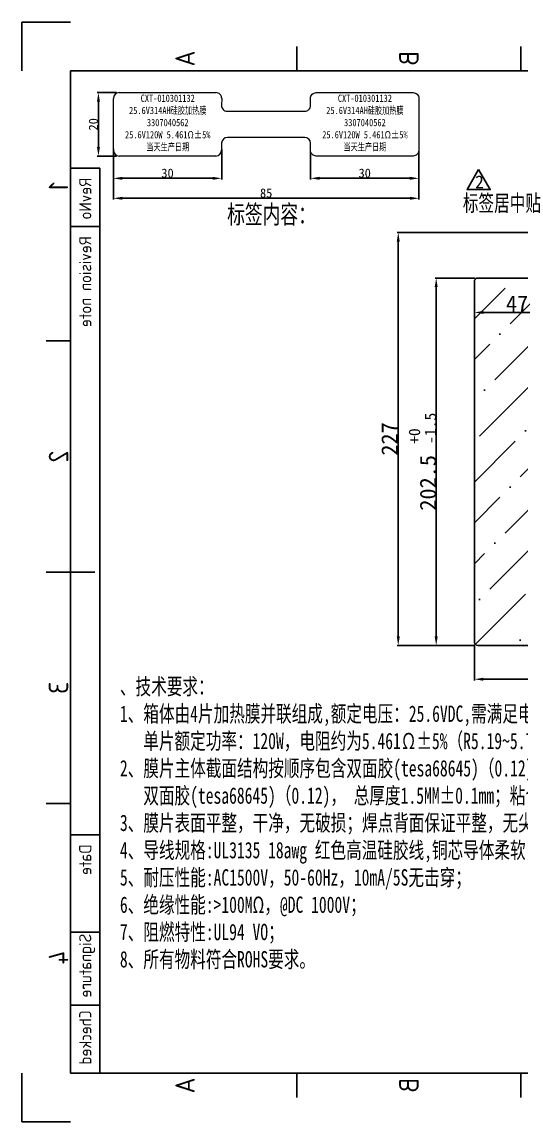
# Model space of a CAD drawing. Header units: millimetres. Extents: x -1327 to 8145, y -2943 to 1353.
# Drawn here: x 2429 to 2703, y -2418 to -1814 of the extents above; entities that cross this region are included whole.
import ezdxf
from ezdxf.enums import TextEntityAlignment as Align

# ---------------------------------------------------------------- set-up
doc = ezdxf.new("R2010")
doc.units = ezdxf.units.MM
for name, color, linetype in [('FRAME 025', 7, 'Continuous'), ('FRAME 050', 6, 'Continuous'), ('FRAME 070', 5, 'Continuous'), ('FRAME 200', 8, 'Continuous'), ('标注', 2, 'Continuous')]:
    doc.layers.add(name, color=color, linetype=linetype)
doc.styles.add('10号', font='', dxfattribs={"width": 0.7, "height": 15})
doc.styles.add('ISO Proportional', font='isocp.shx')
doc.styles.get("Standard").update_dxf_attribs({"font": ''})
doc.styles.add('工程字', font='', dxfattribs={"width": 0.7, "height": 6})
doc.styles.get('10号').set_extended_font_data('SimSun')
doc.styles.get('Standard').set_extended_font_data('SimSun')
doc.styles.get('工程字').set_extended_font_data('SimSun')
doc.dimstyles.new('ISO-25', dxfattribs={"dimscale": 0.5, "dimtxt": 18, "dimasz": 15, "dimexe": 1.25, "dimexo": 3, "dimtad": 1, "dimtoh": 1, "dimdec": 5, "dimtxsty": 'Standard', "dimcen": 2.5, "dimadec": 0, "dimazin": 0, "dimtfac": 1, "dimtmove": 0, "dimatfit": 3, "dimfxl": 1, "dimarcsym": 0})

# ---------------------------------------------------------------- blocks, each defined once
blk = doc.blocks.new('*D60')
at = {"layer": 'Defpoints', "color": 0}
for p in [(2677.53, -2154.38), (2846.53, -2154.38), (2846.53, -2175)]:
    blk.add_point(p, dxfattribs=at)
at = {"layer": '标注', "color": 0, "lineweight": -2}
for p, q in [((2677.53, -2155.88), (2677.53, -2175.63)), ((2846.53, -2155.88), (2846.53, -2175.63)), ((2682.53, -2175), (2841.53, -2175))]:
    blk.add_line(p, q, dxfattribs=at)
at = {"layer": '标注', "color": 0}
for points in [[(2682.53, -2174.17), (2682.53, -2175.84), (2677.53, -2175)], [(2841.53, -2175.84), (2841.53, -2174.17), (2846.53, -2175)]]:
    blk.add_solid(points, dxfattribs=at)
at = {"layer": '标注', "color": 0, "insert": (2762.03, -2167.5), "char_height": 9, "attachment_point": 5}
blk.add_mtext('170 {\\H0.7x;\\S+0^ -1;}', dxfattribs=at)
blk = doc.blocks.new('*D61')
at = {"layer": 'Defpoints', "color": 0}
for p in [(2656.53, -1954.38), (2679.53, -1954.38), (2679.53, -2156.38)]:
    blk.add_point(p, dxfattribs=at)
at = {"layer": '标注', "color": 0, "lineweight": -2}
for p, q in [((2678.03, -1954.38), (2655.9, -1954.38)), ((2656.53, -2151.38), (2656.53, -1959.38)), ((2678.03, -2156.38), (2655.9, -2156.38))]:
    blk.add_line(p, q, dxfattribs=at)
at = {"layer": '标注', "color": 0}
for points in [[(2657.36, -1959.38), (2655.69, -1959.38), (2656.53, -1954.38)], [(2655.69, -2151.38), (2657.36, -2151.38), (2656.53, -2156.38)]]:
    blk.add_solid(points, dxfattribs=at)
at = {"layer": '标注', "color": 0, "insert": (2649.02, -2055.38), "char_height": 9, "attachment_point": 5, "rotation": 90}
blk.add_mtext('202.5 {\\H0.7x;\\S+0^ -1.5;}', dxfattribs=at)
blk = doc.blocks.new('*D62')
at = {"layer": 'Defpoints', "color": 0}
for p in [(2726.03, -1929.38), (2635.65, -2156.38), (2679.53, -2156.38)]:
    blk.add_point(p, dxfattribs=at)
at = {"layer": '标注', "color": 0, "lineweight": -2}
for p, q in [((2724.53, -1929.38), (2635.03, -1929.38)), ((2635.65, -1934.38), (2635.65, -2151.38)), ((2678.03, -2156.38), (2635.03, -2156.38))]:
    blk.add_line(p, q, dxfattribs=at)
at = {"layer": '标注', "color": 0}
for points in [[(2636.48, -1934.38), (2634.82, -1934.38), (2635.65, -1929.38)], [(2634.82, -2151.38), (2636.48, -2151.38), (2635.65, -2156.38)]]:
    blk.add_solid(points, dxfattribs=at)
at = {"layer": '标注', "color": 0, "insert": (2630.84, -2042.88), "char_height": 9, "attachment_point": 5, "rotation": 90}
blk.add_mtext('227', dxfattribs=at)
blk = doc.blocks.new('*D63')
at = {"layer": 'Defpoints', "color": 0}
for p in [(2724.53, -1949.38), (2677.53, -1956.38), (2724.53, -1973.31)]:
    blk.add_point(p, dxfattribs=at)
at = {"layer": '标注', "color": 0, "lineweight": -2}
for p, q in [((2724.53, -1950.88), (2724.53, -1973.94)), ((2677.53, -1957.88), (2677.53, -1973.94)), ((2682.53, -1973.31), (2719.53, -1973.31))]:
    blk.add_line(p, q, dxfattribs=at)
at = {"layer": '标注', "color": 0}
for points in [[(2682.53, -1972.48), (2682.53, -1974.14), (2677.53, -1973.31)], [(2719.53, -1974.14), (2719.53, -1972.48), (2724.53, -1973.31)]]:
    blk.add_solid(points, dxfattribs=at)
at = {"layer": '标注', "color": 0, "insert": (2701.03, -1968.5), "char_height": 9, "attachment_point": 5}
blk.add_mtext('47', dxfattribs=at)
blk = doc.blocks.new('*D81')
at = {"layer": 'Defpoints', "color": 0}
for p in [(2478.89, -1883.19), (2647.06, -1883.19), (2647.06, -1910.52)]:
    blk.add_point(p, dxfattribs=at)
at = {"layer": '标注', "color": 0, "lineweight": -2}
for p, q in [((2478.89, -1884.69), (2478.89, -1911.15)), ((2647.06, -1884.69), (2647.06, -1911.15)), ((2483.89, -1910.52), (2642.06, -1910.52))]:
    blk.add_line(p, q, dxfattribs=at)
at = {"layer": '标注', "color": 0}
for points in [[(2483.89, -1909.69), (2483.89, -1911.36), (2478.89, -1910.52)], [(2642.06, -1911.36), (2642.06, -1909.69), (2647.06, -1910.52)]]:
    blk.add_solid(points, dxfattribs=at)
at = {"layer": '标注', "color": 0, "insert": (2562.98, -1907.71), "char_height": 5, "attachment_point": 5}
blk.add_mtext('85', dxfattribs=at)
blk = doc.blocks.new('*D84')
at = {"layer": 'Defpoints', "color": 0}
for p in [(2470.69, -1852.43), (2482.08, -1852.43), (2482.08, -1887.29)]:
    blk.add_point(p, dxfattribs=at)
at = {"layer": '标注', "color": 0, "lineweight": -2}
for p, q in [((2480.58, -1852.43), (2470.06, -1852.43)), ((2470.69, -1882.29), (2470.69, -1857.43)), ((2480.58, -1887.29), (2470.06, -1887.29))]:
    blk.add_line(p, q, dxfattribs=at)
at = {"layer": '标注', "color": 0}
for points in [[(2471.52, -1857.43), (2469.86, -1857.43), (2470.69, -1852.43)], [(2469.86, -1882.29), (2471.52, -1882.29), (2470.69, -1887.29)]]:
    blk.add_solid(points, dxfattribs=at)
at = {"layer": '标注', "color": 0, "insert": (2467.88, -1869.86), "char_height": 5, "attachment_point": 5, "rotation": 90}
blk.add_mtext('20', dxfattribs=at)
blk = doc.blocks.new('*D85')
at = {"layer": 'Defpoints', "color": 0}
for p in [(2478.89, -1881.77), (2538.49, -1882.15), (2538.49, -1899.56)]:
    blk.add_point(p, dxfattribs=at)
at = {"layer": '标注', "color": 0, "lineweight": -2}
for p, q in [((2478.89, -1883.27), (2478.89, -1900.18)), ((2538.49, -1883.65), (2538.49, -1900.18)), ((2483.89, -1899.56), (2533.49, -1899.56))]:
    blk.add_line(p, q, dxfattribs=at)
at = {"layer": '标注', "color": 0}
for points in [[(2483.89, -1898.72), (2483.89, -1900.39), (2478.89, -1899.56)], [(2533.49, -1900.39), (2533.49, -1898.72), (2538.49, -1899.56)]]:
    blk.add_solid(points, dxfattribs=at)
at = {"layer": '标注', "color": 0, "insert": (2508.69, -1896.75), "char_height": 5, "attachment_point": 5}
blk.add_mtext('30', dxfattribs=at)
blk = doc.blocks.new('*D86')
at = {"layer": 'Defpoints', "color": 0}
for p in [(2587.39, -1883.44), (2646.98, -1883.23), (2646.98, -1899.56)]:
    blk.add_point(p, dxfattribs=at)
at = {"layer": '标注', "color": 0, "lineweight": -2}
for p, q in [((2587.39, -1884.94), (2587.39, -1900.18)), ((2646.98, -1884.73), (2646.98, -1900.18)), ((2592.39, -1899.56), (2641.98, -1899.56))]:
    blk.add_line(p, q, dxfattribs=at)
at = {"layer": '标注', "color": 0}
for points in [[(2592.39, -1898.72), (2592.39, -1900.39), (2587.39, -1899.56)], [(2641.98, -1900.39), (2641.98, -1898.72), (2646.98, -1899.56)]]:
    blk.add_solid(points, dxfattribs=at)
at = {"layer": '标注', "color": 0, "insert": (2617.19, -1896.75), "char_height": 5, "attachment_point": 5}
blk.add_mtext('30', dxfattribs=at)

msp = doc.modelspace()

# ---------------------------------------------------------------- hatches: boundary and pattern name
at = {"layer": '标注'}
h = msp.add_hatch(dxfattribs=at)
h.set_pattern_fill('ANSI36', color=4, scale=5)
h.set_pattern_definition([(45, (2677.528, -2156.38), (8.419, 30.8696), [39.6875, -7.9375, 0, -7.9375])])
h.paths.add_polyline_path([(2677.528285, -2154.379245, 0.4142135624), (2679.528285, -2156.379245), (2844.528285, -2156.379245, 0.4142135624), (2846.528285, -2154.379245), (2846.528285, -1956.379245, 0.4142135624), (2844.528285, -1954.379245), (2801.528285, -1954.379245), (2779.528285, -1954.379245), (2744.528285, -1954.379245), (2722.528285, -1954.379245), (2679.528285, -1954.379245, 0.4142135624), (2677.528285, -1956.379245)])
h.paths.add_polyline_path([(2821.849796, -2074.570201), (2697.659852, -2074.570201), (2697.659852, -2030.603721), (2821.849796, -2030.603721)], flags=24)
h.paths.add_polyline_path([(2709.110687, -1975.24866), (2692.945882, -1975.24866), (2692.945882, -1962.050336), (2709.110687, -1962.050336)], flags=24)
h.paths.add_polyline_path([(2769.984988, -1975.24866), (2754.071581, -1975.24866), (2754.071581, -1961.949778), (2769.984988, -1961.949778)], flags=24)
h.paths.add_polyline_path([(2741.107893, -1991.463363), (2725.948676, -1991.463363), (2725.948676, -1978.164481), (2741.107893, -1978.164481)], flags=24)
h.paths.add_polyline_path([(2798.107893, -1992.713363), (2782.948676, -1992.713363), (2782.948676, -1979.414481), (2798.107893, -1979.414481)], flags=24)

# ---------------------------------------------------------------- linework, layer by layer
at = {"color": 7, "lineweight": 0}
for p, q in [((2478.893278, -1884.101461), (2478.893278, -1855.617419)), ((2482.07812, -1852.432578), (2535.334662, -1852.432578)), ((2538.516959, -1855.74471), (2538.370707, -1859.40104)), ((2538.487296, -1880.274131), (2538.487296, -1884.101461)), ((2584.197967, -1877.089289), (2541.672138, -1877.089289)), ((2535.302454, -1887.286303), (2482.07812, -1887.286303))]:
    msp.add_line(p, q, dxfattribs=at)
msp.add_lwpolyline([(2541.553004, -1862.713173), (2584.197967, -1862.713173, 0.4142135624), (2587.382809, -1859.528331), (2587.382809, -1855.617419, -0.4142135624), (2590.567651, -1852.432578), (2643.791987, -1852.432578, -0.4142135624), (2646.976829, -1855.617419), (2646.976829, -1884.101461, -0.4142135624), (2643.791987, -1887.286303), (2590.567651, -1887.286303, -0.4142135624), (2587.382809, -1884.101461), (2587.382809, -1880.274131)], format="xyb", dxfattribs=at)
msp.add_lwpolyline([(2801.528285, -1954.379245), (2844.528285, -1954.379245, -0.4142135624), (2846.528285, -1956.379245), (2846.528285, -2154.379245, -0.4142135624), (2844.528285, -2156.379245), (2679.528285, -2156.379245, -0.4142135624), (2677.528285, -2154.379245), (2677.528285, -1956.379245, -0.4142135624), (2679.528285, -1954.379245), (2722.528285, -1954.379245, 0.4142135624), (2724.528285, -1952.379245), (2724.528285, -1930.879245, -0.4142135624), (2726.028285, -1929.379245), (2741.028285, -1929.379245, -0.4142135624), (2742.528285, -1930.879245), (2742.528285, -1952.379245, 0.4142135624), (2744.528285, -1954.379245), (2779.528285, -1954.379245, 0.4142135624), (2781.528285, -1952.379245), (2781.528285, -1930.879245, -0.4142135624), (2783.028285, -1929.379245), (2798.028285, -1929.379245, -0.4142135624), (2799.528285, -1930.879245), (2799.528285, -1952.379245, 0.4142135624)], format="xyb", close=True)
for centre, start, end in [((2482.07812, -1855.617419), 90, 180), ((2535.334662, -1855.617419), 357.709409416, 90), ((2541.553004, -1859.528331), 177.709409416, 270), ((2541.672138, -1880.274131), 90, 180), ((2584.197967, -1880.274131), 0, 90), ((2482.07812, -1884.101461), 180, 270), ((2535.302454, -1884.101461), 270, 360)]:
    msp.add_arc(centre, 3.184842, start, end, dxfattribs=at)
at = {"layer": 'FRAME 050'}
for p, q in [((2579.904831, -1840.378908), (2579.904831, -1826.990698)), ((2703.076369, -1840.378908), (2703.076369, -1826.990698)), ((2455.394473, -2243.305326), (2442.006262, -2243.305326)), ((2579.904831, -2405.076142), (2579.904831, -2391.687931)), ((2703.076369, -2405.076142), (2703.076369, -2391.687931))]:
    msp.add_line(p, q, dxfattribs=at)
for points in [[(2455.394473, -1988.929324), (2442.006262, -1988.929324)], [(2468.782683, -2116.117325), (2442.006262, -2116.117325)]]:
    msp.add_lwpolyline(points, dxfattribs=at)
at = {"layer": 'FRAME 070'}
for p, q in [((2455.394473, -2391.687931), (2455.394473, -1840.378908)), ((2455.394473, -1840.378908), (3197.101342, -1840.378908)), ((2471.460325, -1893.931751), (2471.460325, -2391.687931)), ((2471.460325, -2260.483467), (2455.394473, -2260.483467)), ((2471.460325, -2314.036309), (2455.394473, -2314.036309)), ((2471.460325, -2354.200941), (2455.394473, -2354.200941)), ((3197.101342, -2391.687931), (2455.394473, -2391.687931))]:
    msp.add_line(p, q, dxfattribs=at)
for points in [[(2471.460325, -1893.931751), (2455.394473, -1893.931751)], [(2471.460325, -1926.063456), (2455.394473, -1926.063456)]]:
    msp.add_lwpolyline(points, dxfattribs=at)
at = {"layer": 'FRAME 200'}
for p, q in [((2428.618051, -1840.378908), (2428.618051, -1813.602487)), ((2428.618051, -1813.602487), (2455.394473, -1813.602487)), ((2428.618051, -2418.464352), (2428.618051, -2391.687931)), ((2455.394473, -2418.464352), (2428.618051, -2418.464352))]:
    msp.add_line(p, q, dxfattribs=at)
at = {"layer": '标注'}
msp.add_lwpolyline([(2679.893258, -1894.773432), (2673.556749, -1905.748587), (2686.229768, -1905.748587)], close=True, dxfattribs=at)

# ---------------------------------------------------------------- texts
at = {"char_height": 4.00817839, "attachment_point": 1, "style": '10号'}
for insert in [(2280.448795, -1853.52791), (2388.938328, -1853.52791)]:
    msp.add_mtext_dynamic_manual_height_columns('\\pxqc;{\\fSimSun|b1|i0|c134|p2;CXT-010301132\\P25.6V314AH硅胶加热膜\\P3307040562\\P25.6V120W 5.461Ω±5%\\P当天生产日期}', width=456.7259969, gutter_width=17.275823, heights=[-32.799526], dxfattribs=dict(at, insert=insert))
at = {"color": 1, "insert": (2541.549669, -1914.239796), "char_height": 10.20934966, "attachment_point": 1, "style": '工程字', "bg_fill": 2}
msp.add_mtext_dynamic_manual_height_columns('{\\f宋体|b0|i0|c134|p2;标签内容：}', width=67.08424258, gutter_width=11.245405, heights=[-13.517407], dxfattribs=at)
at = {"color": 1, "insert": (2671.204803, -1908.660522), "char_height": 9, "attachment_point": 1, "style": '工程字'}
msp.add_mtext_dynamic_manual_height_columns('标签居中贴', width=50.38806082, gutter_width=12.5, heights=[-11.916201], dxfattribs=at)
at = {"insert": (2482.504894, -2174.444413), "char_height": 9, "width": 617.66265567, "attachment_point": 1, "style": '工程字', "bg_fill": 2}
msp.add_mtext('、技术要求：{\\fSTFangsong|b0|i0|c134|p2;^J}1、箱体由4片加热膜并联组成,额定电压：25.6VDC,需满足电池包在-20℃温升速率达0.5~0.7℃每分钟。\\P   单片额定功率：120W，电阻约为5.461{\\fSTFangsong|b0|i0|c134|p2;Ω}±5%（{\\C1;R5.19~5.73Ω}），功率密度：0.35cm²/w；\\P2、膜片主体截面结构按顺序包含{\\C0;双面胶(tesa68645)（0.12)，}半生半熟硅胶片(0.6).发热体，半生半熟硅胶片(0.6)，\\P   {\\C0;双面胶(tesa68645)（0.12)，} 总厚度1.5MM±0.1mm；粘合牢靠，长期使用不得开裂;封口阴影区域(20*18mm)；{\\fSTFangsong|b0|i0|c134|p2;^J}3、膜片表面平整，干净，无破损；{\\C0;焊点背面保证平整，无尖刺凸起；\\fSTFangsong|b0|i0|c134|p2;\\C256;^J}4、导线规格:UL3135 18awg 红色高温硅胶线,铜芯导体柔软，必须使用耐高温导线{\\C0;；\\fSTFangsong|b0|i0|c134|p2;^J\\fSimSun|b0|i0|c134|p2;5、耐压性能:AC1500V，50-60Hz，10mA/5S无击穿；\\P6、绝缘性能:>100MΩ，@DC 1000V；\\fSTFangsong|b0|i0|c134|p2;^J\\fSimSun|b0|i0|c134|p2;7、阻燃特性:UL94 VO；\\fSTFangsong|b0|i0|c134|p2;^J\\fSimSun|b0|i0|c134|p2;8、所有物料符合ROHS要求。}', dxfattribs=at)
at = {"layer": 'FRAME 025', "style": 'ISO Proportional', "text_generation_flag": 2}
for s, height, p in [('RevNo', 6.6941053, (2463.427399, -1899.287035)), ('Revision note', 6.69410532, (2463.427399, -1931.418741)), ('Date', 6.6941053, (2463.427399, -2265.838751)), ('Signature', 6.6941053, (2463.427399, -2315.002933)), ('Checked', 6.6941053, (2463.427399, -2357.100811))]:
    msp.add_text(s, height=height, rotation=450, dxfattribs=at).set_placement(p, align=Align.MIDDLE_LEFT)
at = {"layer": 'FRAME 050', "style": 'ISO Proportional', "text_generation_flag": 2}
for s, p in [('A', (2518.319063, -1833.684803)), ('B', (2641.4906, -1833.684803)), ('1', (2448.700367, -1903.972909)), ('2', (2448.700367, -2052.523325)), ('3', (2448.700367, -2179.711326)), ('4', (2448.700367, -2328.09393)), ('A', (2518.319063, -2398.382036)), ('B', (2641.4906, -2398.382036))]:
    msp.add_text(s, height=10.710569, rotation=450, dxfattribs=at).set_placement(p, align=Align.MIDDLE)
at = {"layer": '标注', "insert": (2677.959784, -1897.982855), "char_height": 7.018407, "attachment_point": 1}
msp.add_mtext_dynamic_manual_height_columns('2', width=50.60766214, gutter_width=35.092034, heights=[-7.018407], dxfattribs=at)

# ---------------------------------------------------------------- dimensions: what is measured, and where the dimension line sits
at = {"layer": '标注'}
for base, p1, p2, text, override, picture, middle in [((2470.689874, -1852.432578), (2482.07812, -1887.286303), (2482.07812, -1852.432578), '20', {"dimtxt": 10, "dimasz": 10, "dimtxsty": 'Standard'}, '*D84', (2467.877374, -1869.85944)), ((2656.527055, -1954.379245), (2679.528285, -2156.379245), (2679.528285, -1954.379245), '<>.5 {\\H0.7x;\\S+0^ -1.5;}', {"dimasz": 10, "dimtxsty": 'Standard'}, '*D61', (2649.022935, -2055.379245))]:
    dim = msp.add_linear_dim(base=base, p1=p1, p2=p2, angle=90, text=text, dimstyle='ISO-25', override=override, dxfattribs=at)
    dim.commit()
    dim.dimension.update_dxf_attribs({"geometry": picture, "text_midpoint": middle})
for base, p1, p2, picture, middle in [((2538.487296, -1899.557575), (2478.893278, -1881.769886), (2538.487296, -1882.146006), '*D85', (2508.690287, -1896.745075)), ((2646.976829, -1899.557575), (2587.39349, -1883.444081), (2646.976829, -1883.232573), '*D86', (2617.185159, -1896.745075))]:
    dim = msp.add_linear_dim(base=base, p1=p1, p2=p2, text='30', dimstyle='ISO-25', override={"dimtxt": 10, "dimasz": 10}, dxfattribs=at)
    dim.commit()
    dim.dimension.update_dxf_attribs({"geometry": picture, "text_midpoint": middle})
dim = msp.add_linear_dim(base=(2635.650825, -2156.379245), p1=(2726.028285, -1929.379245), p2=(2679.528285, -2156.379245), angle=90, dimstyle='ISO-25', override={"dimasz": 10}, dxfattribs=at)
dim.commit()
dim.dimension.update_dxf_attribs({"geometry": '*D62', "text_midpoint": (2630.838325, -2042.879245)})
dim = msp.add_linear_dim(base=(2724.528285, -1973.31116), p1=(2677.528285, -1956.379245), p2=(2724.528285, -1949.379245), dimstyle='ISO-25', override={"dimasz": 10}, dxfattribs=at)
dim.commit()
dim.dimension.update_dxf_attribs({"geometry": '*D63', "text_midpoint": (2701.028285, -1968.49866)})

# ---------------------------------------------------------------- next in the draw order: dimensions: what is measured, and where the dimension line sits
for base, p1, p2, text, override, picture, middle in [((2647.060411, -1910.523174), (2478.893278, -1883.19078), (2647.060411, -1883.19078), '85', {"dimtxt": 10, "dimasz": 10}, '*D81', (2562.976844, -1907.710674)), ((2846.528285, -2175.001684), (2677.528285, -2154.379245), (2846.528285, -2154.379245), '170 {\\H0.7x;\\S+0^ -1;}', {"dimasz": 10, "dimtxsty": 'Standard'}, '*D60', (2762.028285, -2167.497564))]:
    dim = msp.add_linear_dim(base=base, p1=p1, p2=p2, text=text, dimstyle='ISO-25', override=override, dxfattribs=at)
    dim.commit()
    dim.dimension.update_dxf_attribs({"geometry": picture, "text_midpoint": middle})

doc.saveas('drawing.dxf')
